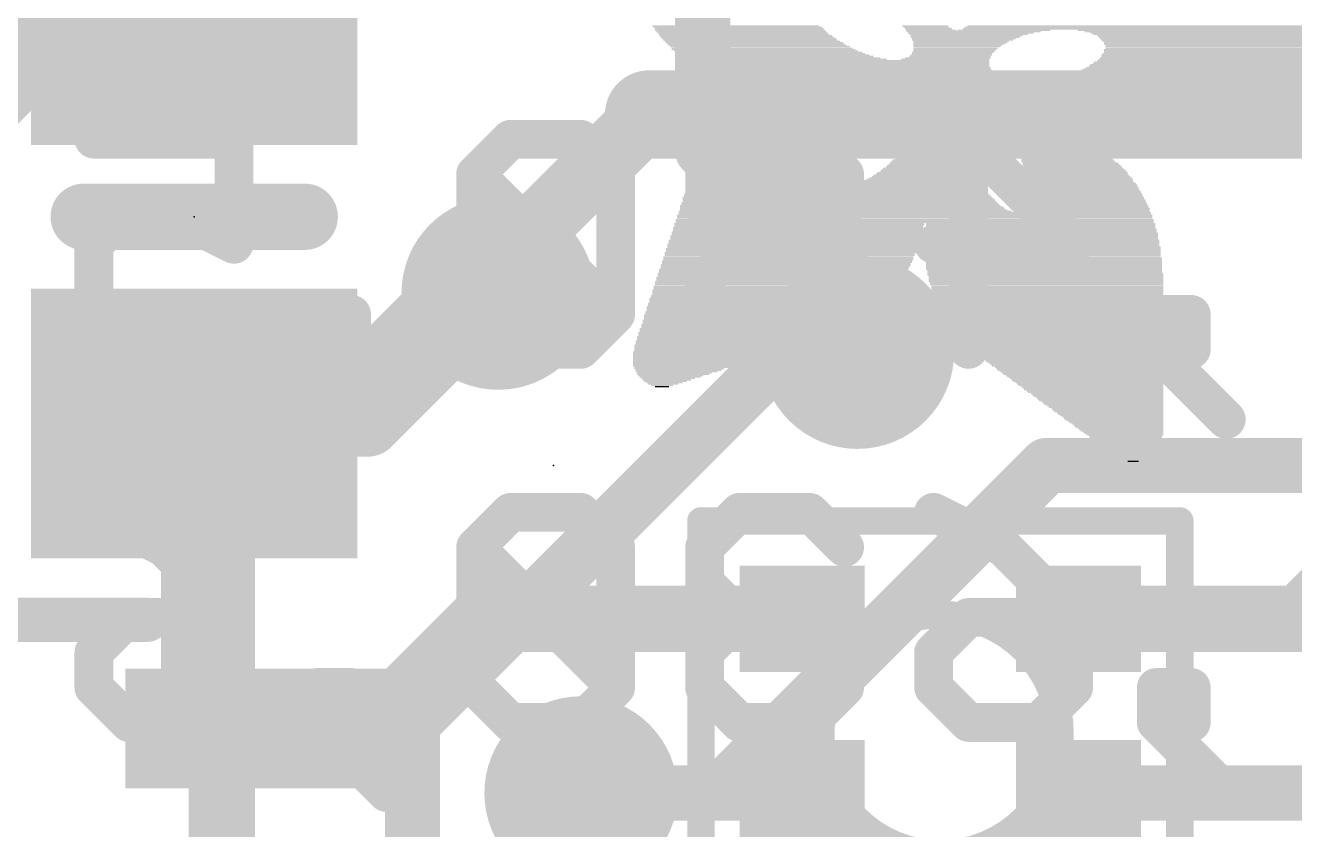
# Model space of a CAD drawing. Extents: x -0.1 to 25.5, y -0.1 to 17.9.
# Drawn here: x 8.5 to 14.33, y 8.74 to 12.44 of the extents above; entities that cross this region are included whole.
import ezdxf

# ---------------------------------------------------------------- set-up
doc = ezdxf.new("R2010")
doc.units = 0
for name, color, linetype in [('1', 12, 'CONTINUOUS'), ('16', 5, 'CONTINUOUS'), ('18', 110, 'CONTINUOUS'), ('21', 40, 'CONTINUOUS'), ('22', 6, 'CONTINUOUS'), ('23', 40, 'CONTINUOUS')]:
    doc.layers.add(name, color=color, linetype=linetype)

# ---------------------------------------------------------------- blocks, each defined once
blk = doc.blocks.new('RECT')
blk.add_solid([(-0.5, -0.5), (0.5, -0.5), (-0.5, 0.5), (0.5, 0.5)])
blk = doc.blocks.new('ROUNDV')
at = {"const_width": 0.5}
blk.add_lwpolyline([(0, -0.25, 1), (0, 0.25, 1), (0, -0.25)], format="xyb", dxfattribs=at)

msp = doc.modelspace()

# ---------------------------------------------------------------- linework, layer by layer
at = {"layer": '1'}
for points, const_width in [([(11.6075, 11.8615), (11.6075, 15.4175)], 0.254), ([(12.319, 11.15), (11.6075, 11.8615)], 0.254), ([(10.0687, 10.607), (10.668, 11.2063)], 0.3048), ([(12.319, 11.15), (12.319, 10.9347)], 0.254), ([(9.271, 10.607), (9.271, 9.489)], 0.3048), ([(9.271, 10.607), (10.0687, 10.607)], 0.3048), ([(15.222, 10.58), (14.351, 9.709)], 0.3048), ([(10.598, 9.709), (10.16, 9.271)], 0.3048), ([(12.065, 9.709), (10.598, 9.709)], 0.3048), ([(13.335, 9.709), (14.351, 9.709)], 0.3048), ([(9.271, 9.489), (9.555, 9.205)], 0.3048), ([(9.555, 9.205), (9.621, 9.271)], 0.254), ([(9.621, 9.271), (9.652, 9.271)], 0.254), ([(10.16, 9.271), (9.652, 9.271)], 0.3048), ([(12.0649, 8.9089), (11.049, 8.9089)], 0.254), ([(12.065, 8.909), (12.0649, 8.9089)], 0.254), ([(13.335, 8.909), (15.1794, 8.909)], 0.254)]:
    msp.add_lwpolyline(points, dxfattribs=dict(at, const_width=const_width))
for points, const_width in [([(11.6524, 11.9064, 1), (11.5626, 11.8166)], 0.127), ([(11.544, 11.8615, 1), (11.671, 11.8615)], 0.127), ([(10.7219, 11.1524, 1), (10.6141, 11.2602)], 0.1524), ([(12.3825, 11.15, 1), (12.2555, 11.15)], 0.127), ([(12.2741, 11.1051, 1), (12.3639, 11.1949)], 0.127), ([(12.2555, 10.9347, 1), (12.3825, 10.9347)], 0.127), ([(9.3472, 10.607, 1), (9.1948, 10.607)], 0.1524), ([(9.271, 10.6832, 1), (9.271, 10.5308)], 0.1524), ([(10.0148, 10.6609, 1), (10.1226, 10.5531)], 0.1524), ([(10.0687, 10.5308, 1), (10.0687, 10.6832)], 0.1524), ([(10.598, 9.7852, 1), (10.598, 9.6328)], 0.1524), ([(10.6519, 9.6551, 1), (10.5441, 9.7629)], 0.1524), ([(12.065, 9.6328, 1), (12.065, 9.7852)], 0.1524), ([(13.335, 9.7852, 1), (13.335, 9.6328)], 0.1524), ([(14.351, 9.6328, 1), (14.351, 9.7852)], 0.1524), ([(14.2971, 9.7629, 1), (14.4049, 9.6551)], 0.1524), ([(9.3249, 9.5429, 1), (9.2171, 9.4351)], 0.1524), ([(9.1948, 9.489, 1), (9.3472, 9.489)], 0.1524), ([(9.621, 9.3345, 1), (9.621, 9.2075)], 0.127), ([(9.652, 9.3472, 1), (9.652, 9.1948)], 0.1524), ([(9.6659, 9.2261, 1), (9.5761, 9.3159)], 0.127), ([(9.652, 9.2075, 1), (9.652, 9.3345)], 0.127), ([(10.1061, 9.3249, 1), (10.2139, 9.2171)], 0.1524), ([(10.16, 9.1948, 1), (10.16, 9.3472)], 0.1524), ([(9.5011, 9.1511, 1), (9.6089, 9.2589)], 0.1524), ([(9.5101, 9.2499, 1), (9.5999, 9.1601)], 0.127), ([(11.049, 8.9724, 1), (11.049, 8.8454)], 0.127), ([(12.02, 8.9538, 1), (12.1098, 8.864)], 0.127), ([(12.1099, 8.8641, 1), (12.0201, 8.9539)], 0.127), ([(12.0649, 8.8454, 1), (12.0649, 8.9724)], 0.127), ([(13.335, 8.9725, 1), (13.335, 8.8455)], 0.127)]:
    msp.add_lwpolyline(points, format="xyb", dxfattribs=dict(at, const_width=const_width))
at = {"layer": '16'}
for points, const_width in [([(5.58, 9.39), (10.16, 13.97)], 0.4064), ([(14.9797, 12.0269), (11.3616, 12.0269)], 0.4064), ([(11.3616, 12.0269), (10.668, 11.3333)], 0.3048), ([(10.668, 11.3333), (10.668, 11.2063)], 0.3048), ([(10.4443, 11.2063), (9.398, 10.16)], 0.3048), ([(10.668, 11.2063), (10.4443, 11.2063)], 0.3048), ([(11.9792, 10.9347), (10.2743, 9.2298)], 0.254), ([(12.319, 10.9347), (11.9792, 10.9347)], 0.254), ([(13.1891, 10.414), (11.684, 8.9089)], 0.254), ([(13.1891, 10.414), (19.177, 10.414)], 0.254), ([(9.398, 10.16), (9.398, 6.985)], 0.3048), ([(10.2743, 9.2298), (10.2743, 8.1407)], 0.254), ([(11.049, 8.9089), (11.684, 8.9089)], 0.254)]:
    msp.add_lwpolyline(points, dxfattribs=dict(at, const_width=const_width))
for points, const_width in [([(11.3616, 12.1285, 1), (11.3616, 11.9253)], 0.2032), ([(11.4155, 11.973, 1), (11.3077, 12.0808)], 0.1524), ([(10.7442, 11.3333, 1), (10.5918, 11.3333)], 0.1524), ([(10.6141, 11.3872, 1), (10.7219, 11.2794)], 0.1524), ([(10.4443, 11.2825, 1), (10.4443, 11.1301)], 0.1524), ([(10.4982, 11.1524, 1), (10.3904, 11.2602)], 0.1524), ([(10.668, 11.1301, 1), (10.668, 11.2825)], 0.1524), ([(10.5918, 11.2063, 1), (10.7442, 11.2063)], 0.1524), ([(11.9792, 10.9982, 1), (11.9792, 10.8712)], 0.127), ([(12.0241, 10.8898, 1), (11.9343, 10.9796)], 0.127), ([(12.319, 10.8712, 1), (12.319, 10.9982)], 0.127), ([(13.1891, 10.4775, 1), (13.1891, 10.3505)], 0.127), ([(13.234, 10.3691, 1), (13.1442, 10.4589)], 0.127), ([(9.4742, 10.16, 1), (9.3218, 10.16)], 0.1524), ([(9.3441, 10.2139, 1), (9.4519, 10.1061)], 0.1524), ([(10.3378, 9.2298, 1), (10.2108, 9.2298)], 0.127), ([(10.2294, 9.2747, 1), (10.3192, 9.1849)], 0.127), ([(11.049, 8.9724, 1), (11.049, 8.8454)], 0.127), ([(11.6391, 8.9538, 1), (11.7289, 8.864)], 0.127), ([(11.684, 8.8454, 1), (11.684, 8.9724)], 0.127)]:
    msp.add_lwpolyline(points, format="xyb", dxfattribs=dict(at, const_width=const_width))
at = {"layer": '21'}
for points, const_width in [([(8.763, 11.557), (9.779, 11.557)], 0.3048), ([(11.6, 10.159), (13.8, 10.159)], 0.127), ([(11.6, 6.859), (11.6, 10.159)], 0.127), ([(13.8, 10.159), (13.8, 6.859)], 0.127), ([(9.055, 9.705), (7.455, 9.705)], 0.2032)]:
    msp.add_lwpolyline(points, dxfattribs=dict(at, const_width=const_width))
for points, const_width in [([(8.763, 11.6332, 1), (8.763, 11.4808)], 0.1524), ([(9.779, 11.4808, 1), (9.779, 11.6332)], 0.1524), ([(11.6, 10.1908, 1), (11.6, 10.1273)], 0.0635), ([(11.6318, 10.159, 1), (11.5683, 10.159)], 0.0635), ([(13.8318, 10.159, 1), (13.7683, 10.159)], 0.0635), ([(13.8, 10.1273, 1), (13.8, 10.1908)], 0.0635), ([(9.055, 9.6542, 1), (9.055, 9.7558)], 0.1016), ([(12.7, 8.629, 1), (12.7, 9.729, 1), (12.7, 8.629)], 0.127)]:
    msp.add_lwpolyline(points, format="xyb", dxfattribs=dict(at, const_width=const_width))
at = {"layer": '22', "const_width": 0.0889}
for points in [[(8.8097, 11.9579, 1), (8.8097, 11.869)], [(9.4982, 11.9134, 1), (9.4093, 11.9134)], [(9.4537, 11.869, 1), (9.4537, 11.9579)], [(10.7248, 11.9579, 1), (10.7248, 11.869)], [(10.7562, 11.882, 1), (10.6934, 11.9449)], [(11.0783, 11.9449, 1), (11.0154, 11.882)], [(11.0468, 11.869, 1), (11.0468, 11.9579)], [(11.7773, 11.9579, 1), (11.7773, 11.869)], [(11.8087, 11.882, 1), (11.7458, 11.9449)], [(12.1307, 11.9449, 1), (12.0679, 11.882)], [(12.0993, 11.869, 1), (12.0993, 11.9579)], [(12.8612, 11.9449, 1), (12.7983, 11.882)], [(12.8742, 11.9134, 1), (12.7853, 11.9134)], [(10.6083, 11.7524, 1), (10.5194, 11.7524)], [(10.5952, 11.7838, 1), (10.5324, 11.721)], [(11.2523, 11.7524, 1), (11.1634, 11.7524)], [(11.6607, 11.7524, 1), (11.5718, 11.7524)], [(12.3047, 11.7524, 1), (12.2158, 11.7524)], [(10.5324, 11.7838, 1), (10.5952, 11.721)], [(11.1764, 11.721, 1), (11.2393, 11.7838)], [(11.5848, 11.7838, 1), (11.6477, 11.721)], [(12.2289, 11.721, 1), (12.2917, 11.7838)], [(8.9707, 11.6359, 1), (8.9707, 11.547)], [(9.0021, 11.56, 1), (8.9393, 11.6228)], [(9.1516, 11.6312, 1), (9.1118, 11.5517)], [(9.1317, 11.547, 1), (9.1317, 11.6359)], [(11.6477, 11.6228, 1), (11.5848, 11.56)], [(12.2917, 11.56, 1), (12.2289, 11.6228)], [(11.5718, 11.5914, 1), (11.6607, 11.5914)], [(12.2158, 11.5914, 1), (12.3047, 11.5914)], [(8.7783, 11.4618, 1), (8.8411, 11.399)], [(8.8542, 11.4304, 1), (8.7653, 11.4304)], [(9.4338, 11.3907, 1), (9.4736, 11.4702)], [(11.7773, 11.4749, 1), (11.7773, 11.386)], [(11.8087, 11.399, 1), (11.7458, 11.4618)], [(11.7458, 11.399, 1), (11.8087, 11.4618)], [(12.1307, 11.4618, 1), (12.0679, 11.399)], [(12.0679, 11.4618, 1), (12.1307, 11.399)], [(12.0993, 11.386, 1), (12.0993, 11.4749)], [(12.6687, 11.4749, 1), (12.6687, 11.386)], [(13.2813, 11.399, 1), (13.3442, 11.4618)], [(13.3127, 11.386, 1), (13.3127, 11.4749)], [(9.4093, 11.4304, 1), (9.4982, 11.4304)], [(11.6607, 11.2694, 1), (11.5718, 11.2694)], [(11.5848, 11.3008, 1), (11.6477, 11.238)], [(12.3047, 11.2694, 1), (12.2158, 11.2694)], [(12.2289, 11.238, 1), (12.2917, 11.3008)], [(8.8411, 11.1398, 1), (8.7783, 11.077)], [(8.7653, 11.1084, 1), (8.8542, 11.1084)], [(9.4852, 11.077, 1), (9.4223, 11.1398)], [(9.8778, 11.1084, 1), (9.7889, 11.1084)], [(9.8334, 11.1529, 1), (9.8334, 11.064)], [(10.0388, 11.1084, 1), (9.9499, 11.1084)], [(9.9944, 11.064, 1), (9.9944, 11.1529)], [(10.5952, 11.1398, 1), (10.5324, 11.077)], [(10.5194, 11.1084, 1), (10.6083, 11.1084)], [(11.1634, 11.1084, 1), (11.2523, 11.1084)], [(11.2393, 11.077, 1), (11.1764, 11.1398)], [(11.1764, 11.077, 1), (11.2393, 11.1398)], [(11.6477, 11.1398, 1), (11.5848, 11.077)], [(11.5718, 11.1084, 1), (11.6607, 11.1084)], [(12.2158, 11.1084, 1), (12.3047, 11.1084)], [(12.2917, 11.077, 1), (12.2289, 11.1398)], [(13.6924, 11.1529, 1), (13.6924, 11.064)], [(13.7368, 11.1084, 1), (13.6479, 11.1084)], [(13.8978, 11.1084, 1), (13.8089, 11.1084)], [(13.8534, 11.064, 1), (13.8534, 11.1529)], [(8.9707, 10.9918, 1), (8.9707, 10.903)], [(9.2927, 10.903, 1), (9.2927, 10.9918)], [(9.8648, 10.9788, 1), (9.8019, 10.916)], [(9.8334, 10.9918, 1), (9.8334, 10.903)], [(9.9944, 10.903, 1), (9.9944, 10.9918)], [(10.7248, 10.9918, 1), (10.7248, 10.903)], [(11.0468, 10.903, 1), (11.0468, 10.9918)], [(11.7773, 10.9918, 1), (11.7773, 10.903)], [(12.0993, 10.903, 1), (12.0993, 10.9918)], [(13.7238, 10.9788, 1), (13.6609, 10.916)], [(13.6924, 10.9918, 1), (13.6924, 10.903)], [(13.8534, 10.903, 1), (13.8534, 10.9918)], [(8.9393, 10.916, 1), (9.0021, 10.9788)], [(9.2613, 10.9788, 1), (9.3242, 10.916)], [(9.7889, 10.9474, 1), (9.8778, 10.9474)], [(9.9499, 10.9474, 1), (10.0388, 10.9474)], [(10.6934, 10.916, 1), (10.7562, 10.9788)], [(11.0154, 10.9788, 1), (11.0783, 10.916)], [(11.7458, 10.916, 1), (11.8087, 10.9788)], [(12.0679, 10.9788, 1), (12.1307, 10.916)], [(12.7853, 10.9474, 1), (12.8742, 10.9474)], [(13.6479, 10.9474, 1), (13.7368, 10.9474)], [(13.8089, 10.9474, 1), (13.8978, 10.9474)], [(10.1239, 10.594, 1), (10.1868, 10.6568)], [(13.983, 10.594, 1), (14.0458, 10.6568)], [(8.8296, 10.2387, 1), (8.7898, 10.1592)], [(10.7248, 10.2434, 1), (10.7248, 10.1545)], [(10.7562, 10.1675, 1), (10.6934, 10.2304)], [(11.0783, 10.2304, 1), (11.0154, 10.1675)], [(11.0468, 10.1545, 1), (11.0468, 10.2434)], [(11.7773, 10.2434, 1), (11.7773, 10.1545)], [(11.8087, 10.1675, 1), (11.7458, 10.2304)], [(12.1307, 10.2304, 1), (12.0679, 10.1675)], [(12.0993, 10.1545, 1), (12.0993, 10.2434)], [(12.6886, 10.2387, 1), (12.6488, 10.1592)], [(9.1632, 10.0693, 1), (9.1003, 10.0065)], [(9.1118, 9.9982, 1), (9.1516, 10.0777)], [(10.6083, 10.0379, 1), (10.5194, 10.0379)], [(10.5952, 10.0693, 1), (10.5324, 10.0065)], [(10.5324, 10.0693, 1), (10.5952, 10.0065)], [(11.2523, 10.0379, 1), (11.1634, 10.0379)], [(11.1764, 10.0065, 1), (11.2393, 10.0693)], [(11.6607, 10.0379, 1), (11.5718, 10.0379)], [(11.5848, 10.0693, 1), (11.6477, 10.0065)], [(12.2289, 10.0065, 1), (12.2917, 10.0693)], [(13.0222, 10.0693, 1), (12.9593, 10.0065)], [(12.9709, 9.9982, 1), (13.0106, 10.0777)], [(11.6477, 9.9083, 1), (11.5848, 9.8455)], [(11.5718, 9.8769, 1), (11.6607, 9.8769)], [(8.9707, 9.7604, 1), (8.9707, 9.6715)], [(9.0021, 9.6845, 1), (8.9393, 9.7473)], [(9.4982, 9.7159, 1), (9.4093, 9.7159)], [(9.4537, 9.6715, 1), (9.4537, 9.7604)], [(11.7773, 9.7604, 1), (11.7773, 9.6715)], [(11.8087, 9.6845, 1), (11.7458, 9.7473)], [(11.9383, 9.6715, 1), (11.9383, 9.7604)], [(12.8297, 9.7604, 1), (12.8297, 9.6715)], [(12.8612, 9.6845, 1), (12.7983, 9.7473)], [(13.3572, 9.7159, 1), (13.2683, 9.7159)], [(13.3127, 9.6715, 1), (13.3127, 9.7604)], [(9.4223, 9.6845, 1), (9.4852, 9.7473)], [(11.7458, 9.6845, 1), (11.8087, 9.7473)], [(13.2813, 9.6845, 1), (13.3442, 9.7473)], [(8.7783, 9.5863, 1), (8.8411, 9.5235)], [(8.8542, 9.5549, 1), (8.7653, 9.5549)], [(11.6607, 9.5549, 1), (11.5718, 9.5549)], [(11.5848, 9.5863, 1), (11.6477, 9.5235)], [(12.7132, 9.5549, 1), (12.6243, 9.5549)], [(12.6373, 9.5863, 1), (12.7002, 9.5235)], [(8.8411, 9.4253, 1), (8.7783, 9.3625)], [(9.4852, 9.3625, 1), (9.4223, 9.4253)], [(9.8778, 9.3939, 1), (9.7889, 9.3939)], [(9.8334, 9.4384, 1), (9.8334, 9.3495)], [(10.0388, 9.3939, 1), (9.9499, 9.3939)], [(9.9944, 9.3495, 1), (9.9944, 9.4384)], [(10.5952, 9.4253, 1), (10.5324, 9.3625)], [(11.2393, 9.3625, 1), (11.1764, 9.4253)], [(11.1764, 9.3625, 1), (11.2393, 9.4253)], [(11.6477, 9.4253, 1), (11.5848, 9.3625)], [(12.2917, 9.3625, 1), (12.2289, 9.4253)], [(12.7002, 9.4253, 1), (12.6373, 9.3625)], [(13.3442, 9.3625, 1), (13.2813, 9.4253)], [(13.7368, 9.3939, 1), (13.6479, 9.3939)], [(13.6924, 9.4384, 1), (13.6924, 9.3495)], [(13.8978, 9.3939, 1), (13.8089, 9.3939)], [(13.8534, 9.3495, 1), (13.8534, 9.4384)], [(8.7653, 9.3939, 1), (8.8542, 9.3939)], [(9.4093, 9.3939, 1), (9.4982, 9.3939)], [(10.5194, 9.3939, 1), (10.6083, 9.3939)], [(11.1634, 9.3939, 1), (11.2523, 9.3939)], [(11.5718, 9.3939, 1), (11.6607, 9.3939)], [(12.6243, 9.3939, 1), (12.7132, 9.3939)], [(13.2683, 9.3939, 1), (13.3572, 9.3939)], [(8.9707, 9.2774, 1), (8.9707, 9.1885)], [(8.9393, 9.2015, 1), (9.0021, 9.2643)], [(9.2613, 9.2643, 1), (9.3242, 9.2015)], [(9.2927, 9.1885, 1), (9.2927, 9.2774)], [(9.7889, 9.2329, 1), (9.8778, 9.2329)], [(9.8648, 9.2643, 1), (9.8019, 9.2015)], [(9.8334, 9.2774, 1), (9.8334, 9.1885)], [(9.9499, 9.2329, 1), (10.0388, 9.2329)], [(9.9944, 9.1885, 1), (9.9944, 9.2774)], [(10.7248, 9.2774, 1), (10.7248, 9.1885)], [(10.6934, 9.2015, 1), (10.7562, 9.2643)], [(11.0154, 9.2643, 1), (11.0783, 9.2015)], [(11.0468, 9.1885, 1), (11.0468, 9.2774)], [(11.7773, 9.2774, 1), (11.7773, 9.1885)], [(11.7458, 9.2015, 1), (11.8087, 9.2643)], [(12.0679, 9.2643, 1), (12.1307, 9.2015)], [(12.0993, 9.1885, 1), (12.0993, 9.2774)], [(12.8297, 9.2774, 1), (12.8297, 9.1885)], [(12.7983, 9.2015, 1), (12.8612, 9.2643)], [(13.1203, 9.2643, 1), (13.1832, 9.2015)], [(13.1517, 9.1885, 1), (13.1517, 9.2774)], [(13.7238, 9.2643, 1), (13.6609, 9.2015)], [(13.6924, 9.2774, 1), (13.6924, 9.1885)], [(13.6479, 9.2329, 1), (13.7368, 9.2329)], [(13.8089, 9.2329, 1), (13.8978, 9.2329)], [(13.8534, 9.1885, 1), (13.8534, 9.2774)], [(10.1239, 8.8795, 1), (10.1868, 8.9423)], [(13.983, 8.8795, 1), (14.0458, 8.9423)]]:
    msp.add_lwpolyline(points, format="xyb", dxfattribs=at)
at = {"layer": '22', "const_width": 0.1778}
for points in [[(8.8097, 11.9134), (9.4537, 11.9134)], [(9.4537, 11.9134), (9.4537, 11.4304)], [(10.7248, 11.9134), (10.5638, 11.7524)], [(11.0468, 11.9134), (10.7248, 11.9134)], [(11.2078, 11.7524), (11.0468, 11.9134)], [(11.7773, 11.9134), (11.6163, 11.7524)], [(12.0993, 11.9134), (11.7773, 11.9134)], [(12.2603, 11.7524), (12.0993, 11.9134)], [(12.8297, 10.9474), (12.8297, 11.9134)], [(12.8297, 11.9134), (13.3127, 11.4304)], [(10.5638, 11.7524), (10.5638, 11.1084)], [(11.2078, 11.1084), (10.5638, 11.7524)], [(11.2078, 11.1084), (11.2078, 11.7524)], [(11.6163, 11.7524), (11.6163, 11.5914)], [(12.2603, 11.5914), (12.2603, 11.7524)], [(8.9707, 11.5914), (8.8097, 11.4304)], [(9.1317, 11.5914), (8.9707, 11.5914)], [(9.4537, 11.4304), (9.1317, 11.5914)], [(11.6163, 11.5914), (11.7773, 11.4304)], [(12.0993, 11.4304), (12.2603, 11.5914)], [(8.8097, 11.4304), (8.8097, 11.1084)], [(11.7773, 11.4304), (11.6163, 11.2694)], [(12.0993, 11.4304), (11.7773, 11.4304)], [(12.2603, 11.2694), (12.0993, 11.4304)], [(13.3127, 11.4304), (12.6687, 11.4304)], [(11.6163, 11.2694), (11.6163, 11.1084)], [(12.2603, 11.1084), (12.2603, 11.2694)], [(8.8097, 11.1084), (8.9707, 10.9474)], [(9.2927, 10.9474), (9.4537, 11.1084)], [(9.8334, 10.9474), (9.8334, 11.1084)], [(9.8334, 11.1084), (9.9944, 11.1084)], [(9.9944, 11.1084), (9.9944, 10.9474)], [(10.5638, 11.1084), (10.7248, 10.9474)], [(11.0468, 10.9474), (11.2078, 11.1084)], [(11.6163, 11.1084), (11.7773, 10.9474)], [(12.0993, 10.9474), (12.2603, 11.1084)], [(13.6924, 10.9474), (13.6924, 11.1084)], [(13.6924, 11.1084), (13.8534, 11.1084)], [(13.8534, 11.1084), (13.8534, 10.9474)], [(8.9707, 10.9474), (9.2927, 10.9474)], [(10.1554, 10.6254), (9.8334, 10.9474)], [(9.9944, 10.9474), (9.8334, 10.9474)], [(10.7248, 10.9474), (11.0468, 10.9474)], [(11.7773, 10.9474), (12.0993, 10.9474)], [(14.0144, 10.6254), (13.6924, 10.9474)], [(13.8534, 10.9474), (13.6924, 10.9474)], [(8.8097, 10.1989), (9.1317, 10.0379)], [(10.7248, 10.1989), (10.5638, 10.0379)], [(11.0468, 10.1989), (10.7248, 10.1989)], [(11.2078, 10.0379), (11.0468, 10.1989)], [(11.7773, 10.1989), (11.6163, 10.0379)], [(12.0993, 10.1989), (11.7773, 10.1989)], [(12.2603, 10.0379), (12.0993, 10.1989)], [(12.6687, 10.1989), (12.9907, 10.0379)], [(9.1317, 10.0379), (9.4537, 9.7159)], [(10.5638, 10.0379), (10.5638, 9.3939)], [(11.2078, 9.3939), (10.5638, 10.0379)], [(11.2078, 9.3939), (11.2078, 10.0379)], [(11.6163, 10.0379), (11.6163, 9.8769)], [(12.9907, 10.0379), (13.3127, 9.7159)], [(11.6163, 9.8769), (11.7773, 9.7159)], [(8.8097, 9.5549), (8.9707, 9.7159)], [(8.9707, 9.7159), (9.4537, 9.7159)], [(9.4537, 9.7159), (9.4537, 9.3939)], [(11.7773, 9.7159), (11.6163, 9.5549)], [(11.7773, 9.7159), (11.9383, 9.7159)], [(12.6687, 9.5549), (12.8297, 9.7159)], [(12.8297, 9.7159), (13.3127, 9.7159)], [(13.3127, 9.7159), (13.3127, 9.3939)], [(8.8097, 9.3939), (8.8097, 9.5549)], [(11.6163, 9.5549), (11.6163, 9.3939)], [(12.6687, 9.3939), (12.6687, 9.5549)], [(8.9707, 9.2329), (8.8097, 9.3939)], [(9.4537, 9.3939), (9.2927, 9.2329)], [(9.8334, 9.2329), (9.8334, 9.3939)], [(9.8334, 9.3939), (9.9944, 9.3939)], [(9.9944, 9.3939), (9.9944, 9.2329)], [(10.5638, 9.3939), (10.7248, 9.2329)], [(11.0468, 9.2329), (11.2078, 9.3939)], [(11.6163, 9.3939), (11.7773, 9.2329)], [(12.0993, 9.2329), (12.2603, 9.3939)], [(12.8297, 9.2329), (12.6687, 9.3939)], [(13.3127, 9.3939), (13.1517, 9.2329)], [(13.6924, 9.2329), (13.6924, 9.3939)], [(13.6924, 9.3939), (13.8534, 9.3939)], [(13.8534, 9.3939), (13.8534, 9.2329)], [(9.2927, 9.2329), (8.9707, 9.2329)], [(10.1554, 8.9109), (9.8334, 9.2329)], [(9.9944, 9.2329), (9.8334, 9.2329)], [(10.7248, 9.2329), (11.0468, 9.2329)], [(11.7773, 9.2329), (12.0993, 9.2329)], [(13.1517, 9.2329), (12.8297, 9.2329)], [(14.0144, 8.9109), (13.6924, 9.2329)], [(13.8534, 9.2329), (13.6924, 9.2329)]]:
    msp.add_lwpolyline(points, dxfattribs=at)
at = {"layer": '23'}
for p in [(9.271, 11.557), (10.922, 10.414)]:
    msp.add_point(p, dxfattribs=at)

# ---------------------------------------------------------------- block references
at = {"layer": '1'}
for p, xscale, yscale, rotation in [((9.271, 12.507), 1.24, 1.5, 90), ((9.271, 10.607), 1.24, 1.5, 90), ((9.555, 9.205), 0.55, 1.2, 270)]:
    msp.add_blockref('RECT', p, dxfattribs=dict(at, xscale=xscale, yscale=yscale, rotation=rotation))
at = {"layer": '1', "xscale": 0.575, "yscale": 0.488}
for p in [(12.065, 9.709), (13.335, 9.709), (12.065, 8.909), (13.335, 8.909)]:
    msp.add_blockref('RECT', p, dxfattribs=at)
at = {"layer": '18', "xscale": 0.889, "yscale": 0.889}
for p in [(10.668, 11.2063), (10.668, 11.2063), (12.319, 10.9347), (12.319, 10.9347), (11.049, 8.9089), (11.049, 8.9089)]:
    msp.add_blockref('ROUNDV', p, dxfattribs=at)
at = {"layer": '21'}
for p, xscale, yscale in [((11.7602, 12.4333), 0.7684, 0.0064), ((11.7698, 12.4269), 0.7747, 0.0063), ((12.6302, 12.4333), 0.2095, 0.0064), ((12.6365, 12.4269), 0.2096, 0.0063), ((13.7446, 12.4269), 1.8669, 0.0063), ((13.7541, 12.4333), 1.8606, 0.0064), ((11.776, 12.4206), 0.7747, 0.0064), ((11.7793, 12.4143), 0.7811, 0.0063), ((11.7856, 12.4079), 0.781, 0.0064), ((11.7919, 12.4016), 0.7811, 0.0063), ((11.7983, 12.3952), 0.781, 0.0064), ((11.8047, 12.3889), 0.7937, 0.0063), ((11.811, 12.3825), 0.7938, 0.0064), ((11.8206, 12.3762), 0.8001, 0.0063), ((11.8269, 12.3698), 0.8001, 0.0064), ((11.8364, 12.3635), 0.8064, 0.0063), ((12.6461, 12.4206), 0.2159, 0.0064), ((12.6587, 12.4143), 0.2286, 0.0063), ((12.8524, 12.4079), 0.616, 0.0064), ((12.8397, 12.4016), 0.5778, 0.0063), ((12.8302, 12.3952), 0.5461, 0.0064), ((12.8143, 12.3825), 0.5016, 0.0064), ((12.8207, 12.3889), 0.5143, 0.0063), ((12.8079, 12.3762), 0.4763, 0.0063), ((12.8016, 12.3698), 0.4636, 0.0064), ((12.7953, 12.3635), 0.4381, 0.0063), ((12.9921, 12.4143), 0.4254, 0.0063), ((13.7383, 12.4206), 1.8669, 0.0064), ((13.9985, 12.4143), 1.3335, 0.0063), ((14.0113, 12.4079), 1.2954, 0.0064), ((14.0177, 12.4016), 1.2573, 0.0063), ((14.0208, 12.3952), 1.2382, 0.0064), ((14.0272, 12.3889), 1.2129, 0.0063), ((14.024, 12.3825), 1.1938, 0.0064), ((14.024, 12.3762), 1.1811, 0.0063), ((14.024, 12.3698), 1.1684, 0.0064), ((14.0208, 12.3635), 1.1494, 0.0063), ((11.8459, 12.3571), 0.8128, 0.0064), ((11.8523, 12.3508), 0.8128, 0.0063), ((11.8618, 12.3444), 0.8192, 0.0064), ((11.8714, 12.3381), 0.8255, 0.0063), ((11.8809, 12.3317), 0.8319, 0.0064), ((11.8872, 12.3254), 0.8446, 0.0063), ((11.8999, 12.319), 0.8446, 0.0064), ((11.9126, 12.3127), 0.8572, 0.0063), ((11.9221, 12.3063), 0.8636, 0.0064), ((12.7572, 12.3127), 0.3747, 0.0063), ((12.754, 12.3063), 0.3683, 0.0064), ((12.7921, 12.3571), 0.4318, 0.0064), ((12.7858, 12.3508), 0.4191, 0.0063), ((12.7794, 12.3444), 0.4064, 0.0064), ((12.7762, 12.3381), 0.4, 0.0063), ((12.7698, 12.3317), 0.3873, 0.0064), ((12.7667, 12.3254), 0.381, 0.0063), ((12.7635, 12.319), 0.3746, 0.0064), ((13.9827, 12.3063), 1.0732, 0.0064), ((14.0208, 12.3571), 1.1366, 0.0064), ((14.0177, 12.3508), 1.1303, 0.0063), ((13.9986, 12.3254), 1.0922, 0.0063), ((13.9954, 12.319), 1.0858, 0.0064), ((13.9891, 12.3127), 1.0731, 0.0063), ((14.0145, 12.3444), 1.1113, 0.0064), ((14.0113, 12.3381), 1.1049, 0.0063), ((14.0049, 12.3317), 1.0922, 0.0064), ((11.9349, 12.3), 0.8763, 0.0063), ((11.9475, 12.2936), 0.889, 0.0064), ((11.9666, 12.2873), 0.9144, 0.0063), ((11.9856, 12.2809), 0.9398, 0.0064), ((12.2238, 12.2746), 1.4033, 0.0063), ((12.2269, 12.2682), 1.397, 0.0064), ((12.2332, 12.2619), 1.3843, 0.0063), ((12.2365, 12.2555), 1.3779, 0.0064), ((12.2396, 12.2492), 1.3716, 0.0063), ((12.7222, 12.2809), 0.4064, 0.0064), ((12.735, 12.2873), 0.3937, 0.0063), ((12.7445, 12.2936), 0.3747, 0.0064), ((12.7508, 12.3), 0.3746, 0.0063), ((13.9097, 12.2492), 1.0541, 0.0063), ((13.9192, 12.2555), 1.0604, 0.0064), ((13.9288, 12.2619), 1.0541, 0.0063), ((13.9383, 12.2682), 1.0605, 0.0064), ((13.9478, 12.2746), 1.0541, 0.0063), ((13.9542, 12.2809), 1.0541, 0.0064), ((13.9637, 12.2873), 1.0605, 0.0063), ((13.9764, 12.3), 1.0731, 0.0063), ((13.97, 12.2936), 1.0604, 0.0064), ((12.246, 12.2428), 1.3716, 0.0064), ((12.2523, 12.2365), 1.3589, 0.0063), ((12.2587, 12.2301), 1.3589, 0.0064), ((12.2682, 12.2238), 1.3526, 0.0063), ((12.2778, 12.2174), 1.3589, 0.0064), ((12.2873, 12.2111), 1.3525, 0.0063), ((12.3, 12.2047), 1.3653, 0.0064), ((12.3127, 12.1984), 1.3653, 0.0063), ((12.3349, 12.192), 1.3843, 0.0064), ((13.7827, 12.192), 1.1557, 0.0064), ((13.8049, 12.1984), 1.124, 0.0063), ((13.8208, 12.2047), 1.1176, 0.0064), ((13.8367, 12.2111), 1.0985, 0.0063), ((13.8494, 12.2174), 1.0859, 0.0064), ((13.8653, 12.2238), 1.0795, 0.0063), ((13.8779, 12.2301), 1.0668, 0.0064), ((13.8875, 12.2365), 1.0605, 0.0063), ((13.9002, 12.2428), 1.0605, 0.0064), ((12.3603, 12.1857), 1.4224, 0.0063), ((13.0048, 12.1793), 2.6734, 0.0064), ((13.0048, 12.173), 2.6606, 0.0063), ((13.008, 12.1666), 2.6289, 0.0064), ((13.0112, 12.1603), 2.6099, 0.0063), ((13.0112, 12.1539), 2.5845, 0.0064), ((13.0175, 12.1476), 2.559, 0.0063), ((13.0239, 12.1412), 2.5337, 0.0064), ((13.0271, 12.1349), 2.5019, 0.0063), ((13.7541, 12.1857), 1.2002, 0.0063), ((13.0366, 12.1285), 2.4701, 0.0064), ((13.0525, 12.1222), 2.4257, 0.0063), ((12.173, 12.0714), 0.5525, 0.0063), ((12.1857, 12.0777), 0.5525, 0.0064), ((12.2015, 12.0841), 0.5334, 0.0063), ((12.2206, 12.0904), 0.5334, 0.0064), ((12.2332, 12.0968), 0.5207, 0.0063), ((12.2555, 12.1031), 0.5144, 0.0064), ((12.2778, 12.1095), 0.5207, 0.0063), ((13.1477, 12.1158), 2.2098, 0.0064), ((13.4176, 12.1095), 1.6573, 0.0063), ((13.4207, 12.1031), 1.6383, 0.0064), ((13.4176, 12.0968), 1.6193, 0.0063), ((13.4176, 12.0904), 1.6065, 0.0064), ((13.4112, 12.0841), 1.5938, 0.0063), ((13.4112, 12.0777), 1.5812, 0.0064), ((13.4049, 12.0714), 1.5685, 0.0063), ((12.0809, 12.0142), 0.5842, 0.0064), ((12.0872, 12.0206), 0.5842, 0.0063), ((12.0968, 12.0269), 0.5779, 0.0064), ((12.1031, 12.0333), 0.5778, 0.0063), ((12.1158, 12.0396), 0.5778, 0.0064), ((12.1254, 12.046), 0.5715, 0.0063), ((12.1349, 12.0523), 0.5651, 0.0064), ((12.1476, 12.0587), 0.5651, 0.0063), ((12.1571, 12.065), 0.5588, 0.0064), ((12.7032, 12.0142), 0.1778, 0.0064), ((12.7254, 12.065), 0.2096, 0.0064), ((12.7191, 12.0587), 0.1969, 0.0063), ((12.7127, 12.046), 0.1842, 0.0063), ((12.7127, 12.0396), 0.1842, 0.0064), ((12.7095, 12.0333), 0.1778, 0.0063), ((12.7095, 12.0269), 0.1778, 0.0064), ((12.7064, 12.0206), 0.1715, 0.0063), ((12.7191, 12.0523), 0.1841, 0.0064), ((13.5255, 12.065), 1.3144, 0.0064), ((13.5319, 12.0587), 1.2891, 0.0063), ((13.5319, 12.0523), 1.2637, 0.0064), ((13.5319, 12.046), 1.2509, 0.0063), ((13.5351, 12.0396), 1.2319, 0.0064), ((13.5319, 12.0333), 1.2129, 0.0063), ((13.5319, 12.0269), 1.2001, 0.0064), ((13.5319, 12.0206), 1.1875, 0.0063), ((13.5287, 12.0142), 1.1684, 0.0064), ((12.0174, 11.9571), 0.5969, 0.0063), ((12.0237, 11.9634), 0.5969, 0.0064), ((12.0301, 11.9698), 0.5969, 0.0063), ((12.0365, 11.9761), 0.5969, 0.0064), ((12.0427, 11.9825), 0.5969, 0.0063), ((12.046, 11.9888), 0.5905, 0.0064), ((12.0587, 11.9952), 0.5905, 0.0063), ((12.0618, 12.0015), 0.5842, 0.0064), ((12.0714, 12.0079), 0.5905, 0.0063), ((12.6936, 11.9634), 0.1969, 0.0064), ((12.6936, 11.9571), 0.1969, 0.0063), ((12.6969, 11.9761), 0.1905, 0.0064), ((12.6969, 11.9698), 0.1905, 0.0063), ((12.7, 11.9888), 0.1842, 0.0064), ((12.7, 11.9825), 0.1842, 0.0063), ((12.7032, 12.0079), 0.1778, 0.0063), ((12.7032, 12.0015), 0.1778, 0.0064), ((12.7032, 11.9952), 0.1778, 0.0063), ((13.5287, 12.0079), 1.1557, 0.0063), ((13.5255, 12.0015), 1.1366, 0.0064), ((13.5255, 11.9952), 1.124, 0.0063), ((13.5224, 11.9888), 1.1049, 0.0064), ((13.5223, 11.9825), 1.0922, 0.0063), ((13.5191, 11.9761), 1.0731, 0.0064), ((13.516, 11.9698), 1.0668, 0.0063), ((13.5128, 11.9634), 1.0478, 0.0064), ((13.5128, 11.9571), 1.035, 0.0063), ((11.9666, 11.8999), 0.6096, 0.0064), ((11.9698, 11.9063), 0.6033, 0.0063), ((11.9761, 11.9126), 0.6032, 0.0064), ((11.9825, 11.919), 0.6033, 0.0063), ((11.9888, 11.9253), 0.6032, 0.0064), ((11.992, 11.9317), 0.5969, 0.0063), ((11.9984, 11.938), 0.5969, 0.0064), ((12.0046, 11.9444), 0.5969, 0.0063), ((12.0111, 11.9507), 0.5969, 0.0064), ((12.6778, 11.8999), 0.2413, 0.0064), ((12.681, 11.9126), 0.2349, 0.0064), ((12.681, 11.9063), 0.2349, 0.0063), ((12.6841, 11.919), 0.2286, 0.0063), ((12.6842, 11.9317), 0.2159, 0.0063), ((12.6842, 11.9253), 0.2159, 0.0064), ((12.6873, 11.938), 0.2096, 0.0064), ((12.6905, 11.9507), 0.2032, 0.0064), ((12.6905, 11.9444), 0.2032, 0.0063), ((13.5096, 11.9507), 1.016, 0.0064), ((13.5033, 11.9444), 1.0033, 0.0063), ((13.5001, 11.938), 0.9842, 0.0064), ((13.4969, 11.9317), 0.9652, 0.0063), ((13.4938, 11.9253), 0.9589, 0.0064), ((13.4874, 11.919), 0.9334, 0.0063), ((13.4811, 11.9126), 0.9207, 0.0064), ((13.1985, 11.9063), 0.3429, 0.0063), ((13.2049, 11.8999), 0.3429, 0.0064), ((13.6589, 11.9063), 0.5397, 0.0063), ((13.6589, 11.8999), 0.5143, 0.0064), ((11.9253, 11.8428), 0.616, 0.0063), ((11.9317, 11.8491), 0.6159, 0.0064), ((11.938, 11.8618), 0.616, 0.0064), ((11.9348, 11.8555), 0.6096, 0.0063), ((11.9444, 11.8681), 0.6159, 0.0063), ((11.9475, 11.8745), 0.6096, 0.0064), ((11.9539, 11.8809), 0.6096, 0.0063), ((11.9602, 11.8936), 0.6096, 0.0063), ((11.9571, 11.8872), 0.6033, 0.0064), ((12.6619, 11.8428), 0.3112, 0.0063), ((12.6651, 11.8491), 0.3048, 0.0064), ((12.6651, 11.8555), 0.2921, 0.0063), ((12.6683, 11.8618), 0.2857, 0.0064), ((12.6714, 11.8681), 0.2794, 0.0063), ((12.6715, 11.8745), 0.2667, 0.0064), ((12.6746, 11.8872), 0.2604, 0.0064), ((12.6746, 11.8809), 0.2604, 0.0063), ((12.6778, 11.8936), 0.254, 0.0063), ((13.2112, 11.8936), 0.3556, 0.0063), ((13.2207, 11.8872), 0.362, 0.0064), ((13.2239, 11.8809), 0.3683, 0.0063), ((13.2334, 11.8745), 0.3746, 0.0064), ((13.2366, 11.8681), 0.381, 0.0063), ((13.2461, 11.8618), 0.3874, 0.0064), ((13.2492, 11.8555), 0.3937, 0.0063), ((13.2557, 11.8491), 0.3937, 0.0064), ((13.262, 11.8428), 0.4064, 0.0063), ((13.6557, 11.8936), 0.4826, 0.0063), ((13.6589, 11.8872), 0.4509, 0.0064), ((13.6589, 11.8809), 0.4127, 0.0063), ((13.6589, 11.8745), 0.3747, 0.0064), ((13.6589, 11.8681), 0.3365, 0.0063), ((13.6557, 11.8618), 0.2921, 0.0064), ((13.6525, 11.8555), 0.235, 0.0063), ((13.6525, 11.8491), 0.1588, 0.0064), ((11.8999, 11.7919), 0.6286, 0.0063), ((11.8999, 11.7856), 0.6286, 0.0064), ((11.9063, 11.7983), 0.6287, 0.0064), ((11.9095, 11.811), 0.6223, 0.0064), ((11.9095, 11.8047), 0.6223, 0.0063), ((11.9158, 11.8237), 0.6223, 0.0064), ((11.9158, 11.8174), 0.6223, 0.0063), ((11.919, 11.83), 0.6159, 0.0063), ((11.9253, 11.8364), 0.616, 0.0064), ((12.6461, 11.7856), 0.3937, 0.0064), ((12.6492, 11.7919), 0.3874, 0.0063), ((12.6492, 11.7983), 0.3746, 0.0064), ((12.6524, 11.8047), 0.3683, 0.0063), ((12.6524, 11.811), 0.3556, 0.0064), ((12.6555, 11.8174), 0.3493, 0.0063), ((12.6587, 11.83), 0.3302, 0.0063), ((12.6587, 11.8237), 0.3302, 0.0064), ((12.6619, 11.8364), 0.3112, 0.0064), ((13.2683, 11.8364), 0.4064, 0.0064), ((13.2747, 11.83), 0.4191, 0.0063), ((13.2842, 11.8174), 0.4254, 0.0063), ((13.2874, 11.811), 0.4318, 0.0064), ((13.2811, 11.8237), 0.4191, 0.0064), ((13.2969, 11.8047), 0.4382, 0.0063), ((13.3001, 11.7983), 0.4445, 0.0064), ((13.3033, 11.7919), 0.4509, 0.0063), ((13.3096, 11.7856), 0.4508, 0.0064), ((11.8903, 11.7221), 0.6731, 0.0064), ((11.884, 11.7348), 0.6604, 0.0064), ((11.8872, 11.7285), 0.6668, 0.0063), ((11.8872, 11.7475), 0.654, 0.0064), ((11.8872, 11.7412), 0.654, 0.0063), ((11.8903, 11.7538), 0.6477, 0.0063), ((11.8936, 11.7666), 0.6413, 0.0063), ((11.8936, 11.7602), 0.6413, 0.0064), ((11.8967, 11.7793), 0.635, 0.0063), ((11.8967, 11.7729), 0.635, 0.0064), ((12.6143, 11.7221), 0.5334, 0.0064), ((12.6174, 11.7285), 0.5143, 0.0063), ((12.6207, 11.7348), 0.4953, 0.0064), ((12.627, 11.7412), 0.4826, 0.0063), ((12.627, 11.7475), 0.4699, 0.0064), ((12.6333, 11.7538), 0.4572, 0.0063), ((12.6334, 11.7602), 0.4445, 0.0064), ((12.6397, 11.7666), 0.4318, 0.0063), ((12.6397, 11.7729), 0.4191, 0.0064), ((12.6429, 11.7793), 0.4127, 0.0063), ((13.3128, 11.7793), 0.4572, 0.0063), ((13.316, 11.7729), 0.4635, 0.0064), ((13.3223, 11.7666), 0.4636, 0.0063), ((13.3255, 11.7602), 0.4699, 0.0064), ((13.3255, 11.7538), 0.4699, 0.0063), ((13.3287, 11.7475), 0.4763, 0.0064), ((13.335, 11.7412), 0.4762, 0.0063), ((13.3382, 11.7348), 0.4826, 0.0064), ((13.3414, 11.7285), 0.4889, 0.0063), ((13.3414, 11.7221), 0.4889, 0.0064), ((12.2206, 11.6776), 1.3843, 0.0063), ((12.2206, 11.6713), 1.3843, 0.0064), ((12.2238, 11.665), 1.3907, 0.0063), ((12.2174, 11.6904), 1.3652, 0.0063), ((12.2206, 11.684), 1.3716, 0.0064), ((11.8967, 11.7031), 0.7112, 0.0063), ((12.2174, 11.6967), 1.3526, 0.0064), ((11.8872, 11.7157), 0.6794, 0.0063), ((11.8936, 11.7094), 0.6921, 0.0064), ((12.5921, 11.7031), 0.6033, 0.0063), ((12.6016, 11.7094), 0.5715, 0.0064), ((12.608, 11.7157), 0.5461, 0.0063), ((13.3445, 11.7157), 0.4953, 0.0063), ((13.3509, 11.7094), 0.4953, 0.0064), ((13.3572, 11.6904), 0.508, 0.0063), ((13.3572, 11.684), 0.508, 0.0064), ((13.3604, 11.6776), 0.5144, 0.0063), ((13.3636, 11.6713), 0.5207, 0.0064), ((13.3636, 11.665), 0.5207, 0.0063), ((13.3541, 11.7031), 0.5017, 0.0063), ((13.3541, 11.6967), 0.5017, 0.0064), ((12.2396, 11.6078), 1.4732, 0.0064), ((12.2365, 11.6205), 1.4541, 0.0064), ((12.2397, 11.6142), 1.4605, 0.0063), ((12.2269, 11.6459), 1.4224, 0.0064), ((12.2301, 11.6395), 1.4288, 0.0063), ((12.2332, 11.6332), 1.4351, 0.0064), ((12.2365, 11.6269), 1.4415, 0.0063), ((12.2238, 11.6586), 1.4033, 0.0064), ((12.227, 11.6523), 1.4097, 0.0063), ((13.3731, 11.6078), 0.5652, 0.0064), ((13.37, 11.6269), 0.5461, 0.0063), ((13.3731, 11.6205), 0.5524, 0.0064), ((13.3731, 11.6142), 0.5524, 0.0063), ((13.3668, 11.6586), 0.5271, 0.0064), ((13.3668, 11.6523), 0.5271, 0.0063), ((13.3699, 11.6459), 0.5334, 0.0064), ((13.3699, 11.6395), 0.5334, 0.0063), ((13.3731, 11.6332), 0.5398, 0.0064), ((12.5825, 11.5633), 2.1844, 0.0063), ((12.5825, 11.557), 2.1844, 0.0064), ((12.5825, 11.5507), 2.1844, 0.0063), ((12.5826, 11.5761), 2.1717, 0.0063), ((12.5826, 11.5697), 2.1717, 0.0064), ((12.2619, 11.5824), 1.5303, 0.0064), ((12.246, 11.6014), 1.4859, 0.0063), ((12.2492, 11.5951), 1.4923, 0.0064), ((12.2555, 11.5888), 1.505, 0.0063), ((13.3636, 11.5824), 0.5969, 0.0064), ((13.3699, 11.5888), 0.5842, 0.0063), ((13.3731, 11.5951), 0.5778, 0.0064), ((13.3731, 11.6014), 0.5652, 0.0063), ((12.046, 11.5062), 1.1493, 0.0064), ((12.046, 11.4999), 1.1493, 0.0063), ((12.0428, 11.4935), 1.143, 0.0064), ((12.0523, 11.5252), 1.1494, 0.0063), ((12.0523, 11.5189), 1.1494, 0.0064), ((12.0491, 11.5126), 1.143, 0.0063), ((12.5826, 11.5443), 2.1971, 0.0064), ((12.5826, 11.538), 2.1971, 0.0063), ((12.5826, 11.5316), 2.1971, 0.0064), ((13.1604, 11.5252), 1.0541, 0.0063), ((13.1604, 11.5189), 1.0541, 0.0064), ((13.1604, 11.5126), 1.0541, 0.0063), ((13.1604, 11.5062), 1.0541, 0.0064), ((13.1636, 11.4999), 1.0605, 0.0063), ((13.1636, 11.4935), 1.0605, 0.0064), ((12.0237, 11.43), 1.1557, 0.0064), ((12.0269, 11.449), 1.1494, 0.0063), ((12.0269, 11.4427), 1.1494, 0.0064), ((12.0269, 11.4364), 1.1494, 0.0063), ((12.0333, 11.4681), 1.1493, 0.0064), ((12.0333, 11.4618), 1.1493, 0.0063), ((12.0333, 11.4554), 1.1493, 0.0064), ((12.0396, 11.4871), 1.1494, 0.0063), ((12.0396, 11.4808), 1.1494, 0.0064), ((12.0396, 11.4745), 1.1494, 0.0063), ((13.1636, 11.4618), 1.0731, 0.0063), ((13.1636, 11.4554), 1.0731, 0.0064), ((13.1668, 11.449), 1.0795, 0.0063), ((13.1668, 11.4427), 1.0795, 0.0064), ((13.1668, 11.4364), 1.0795, 0.0063), ((13.1668, 11.43), 1.0795, 0.0064), ((13.1667, 11.4808), 1.0668, 0.0064), ((13.1667, 11.4745), 1.0668, 0.0063), ((13.1667, 11.4681), 1.0668, 0.0064), ((13.1636, 11.4871), 1.0605, 0.0063), ((12.0015, 11.3728), 1.1494, 0.0063), ((12.0079, 11.3856), 1.1493, 0.0063), ((12.0079, 11.3792), 1.1493, 0.0064), ((12.0111, 11.3919), 1.1557, 0.0064), ((12.0142, 11.4046), 1.1494, 0.0064), ((12.0142, 11.3983), 1.1494, 0.0063), ((12.0174, 11.4109), 1.1557, 0.0063), ((12.0206, 11.4237), 1.1493, 0.0063), ((12.0206, 11.4173), 1.1493, 0.0064), ((13.1699, 11.4173), 1.0858, 0.0064), ((13.1699, 11.4109), 1.0858, 0.0063), ((13.1699, 11.4046), 1.0858, 0.0064), ((13.1699, 11.3983), 1.0858, 0.0063), ((13.1699, 11.3919), 1.0858, 0.0064), ((13.1699, 11.3856), 1.0858, 0.0063), ((13.1699, 11.3792), 1.0858, 0.0064), ((13.1699, 11.3728), 1.0858, 0.0063), ((13.1668, 11.4237), 1.0795, 0.0063), ((11.9793, 11.3157), 1.143, 0.0064), ((11.9888, 11.3347), 1.1494, 0.0063), ((11.9856, 11.3284), 1.143, 0.0064), ((11.9856, 11.3221), 1.143, 0.0063), ((11.992, 11.3411), 1.143, 0.0064), ((11.9952, 11.3538), 1.1493, 0.0064), ((11.9952, 11.3475), 1.1493, 0.0063), ((12.0015, 11.3665), 1.1494, 0.0064), ((12.0015, 11.3602), 1.1494, 0.0063), ((13.1763, 11.3665), 1.0859, 0.0064), ((13.1763, 11.3602), 1.0859, 0.0063), ((13.1763, 11.3538), 1.0859, 0.0064), ((13.1763, 11.3475), 1.0859, 0.0063), ((13.1763, 11.3411), 1.0859, 0.0064), ((13.1763, 11.3347), 1.0859, 0.0063), ((13.1763, 11.3284), 1.0859, 0.0064), ((13.1763, 11.3221), 1.0859, 0.0063), ((13.1763, 11.3157), 1.0859, 0.0064), ((11.9507, 11.2586), 1.124, 0.0063), ((11.9603, 11.2776), 1.1303, 0.0064), ((11.9603, 11.2713), 1.1303, 0.0063), ((11.9571, 11.2649), 1.1239, 0.0064), ((11.9698, 11.2967), 1.1367, 0.0063), ((11.9698, 11.2903), 1.1367, 0.0064), ((11.9665, 11.284), 1.1303, 0.0063), ((11.9761, 11.3094), 1.1366, 0.0063), ((11.9761, 11.303), 1.1366, 0.0064), ((13.1826, 11.2967), 1.0858, 0.0063), ((13.1826, 11.2903), 1.0858, 0.0064), ((13.1795, 11.3094), 1.0795, 0.0063), ((13.1795, 11.303), 1.0795, 0.0064), ((13.1858, 11.284), 1.0795, 0.0063), ((13.1858, 11.2776), 1.0795, 0.0064), ((13.1858, 11.2713), 1.0795, 0.0063), ((13.1858, 11.2649), 1.0795, 0.0064), ((13.1858, 11.2586), 1.0795, 0.0063), ((11.9284, 11.2205), 1.1049, 0.0063), ((11.9253, 11.2141), 1.0986, 0.0064), ((11.9253, 11.2078), 1.0986, 0.0063), ((11.919, 11.2014), 1.0859, 0.0064), ((11.9412, 11.2395), 1.1176, 0.0064), ((11.938, 11.2332), 1.1112, 0.0063), ((11.9349, 11.2268), 1.1049, 0.0064), ((11.9475, 11.2522), 1.1176, 0.0064), ((11.9475, 11.2459), 1.1176, 0.0063), ((13.189, 11.2522), 1.0731, 0.0064), ((13.189, 11.2459), 1.0731, 0.0063), ((13.1921, 11.2395), 1.0668, 0.0064), ((13.1921, 11.2332), 1.0668, 0.0063), ((13.1921, 11.2268), 1.0668, 0.0064), ((13.1921, 11.2205), 1.0668, 0.0063), ((13.1953, 11.2141), 1.0604, 0.0064), ((13.1953, 11.2078), 1.0604, 0.0063), ((13.1985, 11.2014), 1.0541, 0.0064), ((11.8777, 11.1443), 1.0541, 0.0063), ((11.8872, 11.157), 1.0604, 0.0063), ((11.8841, 11.1506), 1.0541, 0.0064), ((11.8967, 11.1697), 1.0668, 0.0063), ((11.8936, 11.1633), 1.0605, 0.0064), ((11.9063, 11.1824), 1.0859, 0.0063), ((11.9031, 11.176), 1.0795, 0.0064), ((11.9158, 11.1951), 1.0922, 0.0063), ((11.9126, 11.1887), 1.0858, 0.0064), ((13.1985, 11.1951), 1.0541, 0.0063), ((13.1985, 11.1887), 1.0541, 0.0064), ((13.2017, 11.1824), 1.0477, 0.0063), ((13.2017, 11.176), 1.0477, 0.0064), ((13.2048, 11.1697), 1.0414, 0.0063), ((13.2048, 11.1633), 1.0414, 0.0064), ((13.208, 11.157), 1.035, 0.0063), ((13.208, 11.1506), 1.035, 0.0064), ((13.2111, 11.1443), 1.0287, 0.0063), ((11.8237, 11.0808), 0.9842, 0.0063), ((11.83, 11.0871), 0.9843, 0.0064), ((11.8459, 11.1062), 1.016, 0.0063), ((11.8364, 11.0935), 0.997, 0.0063), ((11.8396, 11.0998), 1.0033, 0.0064), ((11.8555, 11.1189), 1.0223, 0.0063), ((11.8523, 11.1125), 1.016, 0.0064), ((11.8745, 11.1379), 1.0478, 0.0064), ((11.8681, 11.1316), 1.0351, 0.0063), ((11.865, 11.1252), 1.0287, 0.0064), ((13.2111, 11.1379), 1.0287, 0.0064), ((13.2144, 11.1316), 1.0223, 0.0063), ((13.2175, 11.1252), 1.016, 0.0064), ((13.2175, 11.1189), 1.016, 0.0063), ((13.2207, 11.1125), 1.0096, 0.0064), ((13.2207, 11.1062), 1.0096, 0.0063), ((13.2239, 11.0998), 1.0033, 0.0064), ((13.2271, 11.0935), 0.9969, 0.0063), ((13.2271, 11.0871), 0.9969, 0.0064), ((13.2302, 11.0808), 0.9906, 0.0063), ((11.757, 11.0236), 0.889, 0.0064), ((11.7793, 11.0427), 0.9207, 0.0063), ((11.7729, 11.0363), 0.908, 0.0064), ((11.7666, 11.03), 0.8953, 0.0063), ((11.7951, 11.0554), 0.9398, 0.0063), ((11.8015, 11.0617), 0.9525, 0.0064), ((11.7888, 11.049), 0.9271, 0.0064), ((11.8174, 11.0744), 0.9715, 0.0064), ((11.811, 11.0681), 0.9588, 0.0063), ((13.2334, 11.0744), 0.9842, 0.0064), ((13.2334, 11.0681), 0.9842, 0.0063), ((13.2366, 11.0617), 0.9779, 0.0064), ((13.2398, 11.0554), 0.9715, 0.0063), ((13.2429, 11.049), 0.9652, 0.0064), ((13.2429, 11.0427), 0.9652, 0.0063), ((13.2461, 11.0363), 0.9588, 0.0064), ((13.2492, 11.03), 0.9525, 0.0063), ((13.2525, 11.0236), 0.9461, 0.0064), ((11.665, 10.9665), 0.7429, 0.0063), ((11.6776, 10.9728), 0.7557, 0.0064), ((11.6967, 10.9855), 0.7938, 0.0064), ((11.6872, 10.9792), 0.7747, 0.0063), ((11.719, 10.9982), 0.8255, 0.0064), ((11.7094, 10.9919), 0.8064, 0.0063), ((11.7285, 11.0046), 0.8445, 0.0063), ((11.7475, 11.0173), 0.87, 0.0063), ((11.7412, 11.0109), 0.8573, 0.0064), ((13.2556, 11.0173), 0.9398, 0.0063), ((13.2556, 11.0109), 0.9398, 0.0064), ((13.2588, 11.0046), 0.9334, 0.0063), ((13.262, 10.9982), 0.9271, 0.0064), ((13.2652, 10.9919), 0.9207, 0.0063), ((13.2683, 10.9855), 0.9144, 0.0064), ((13.2715, 10.9792), 0.908, 0.0063), ((13.2747, 10.9728), 0.9017, 0.0064), ((13.2779, 10.9665), 0.8953, 0.0063), ((11.6046, 10.9284), 0.635, 0.0063), ((11.5951, 10.922), 0.616, 0.0064), ((11.5856, 10.9157), 0.5969, 0.0063), ((11.6142, 10.9347), 0.6541, 0.0064), ((11.5761, 10.9093), 0.5779, 0.0064), ((11.6555, 10.9601), 0.7239, 0.0064), ((11.6459, 10.9538), 0.7048, 0.0063), ((11.6364, 10.9474), 0.6858, 0.0064), ((11.6269, 10.9411), 0.6667, 0.0063), ((13.281, 10.9601), 0.889, 0.0064), ((13.2842, 10.9538), 0.8826, 0.0063), ((13.2873, 10.9474), 0.8763, 0.0064), ((13.2906, 10.9411), 0.8699, 0.0063), ((13.2937, 10.9347), 0.8636, 0.0064), ((13.2969, 10.9284), 0.8572, 0.0063), ((13.3001, 10.922), 0.8509, 0.0064), ((13.3033, 10.9157), 0.8445, 0.0063), ((13.3096, 10.9093), 0.8318, 0.0064), ((11.5665, 10.903), 0.5588, 0.0063), ((11.5538, 10.8966), 0.5334, 0.0064), ((11.5475, 10.8902), 0.5207, 0.0063), ((11.5284, 10.8776), 0.4826, 0.0063), ((11.5189, 10.8712), 0.4636, 0.0064), ((11.5348, 10.8839), 0.4953, 0.0064), ((11.4999, 10.8585), 0.4127, 0.0064), ((11.5126, 10.8649), 0.4381, 0.0063), ((11.4967, 10.8521), 0.3937, 0.0063), ((13.3128, 10.903), 0.8255, 0.0063), ((13.316, 10.8966), 0.8191, 0.0064), ((13.3191, 10.8902), 0.8128, 0.0063), ((13.3255, 10.8839), 0.8001, 0.0064), ((13.3287, 10.8776), 0.7937, 0.0063), ((13.3318, 10.8712), 0.7874, 0.0064), ((13.3382, 10.8649), 0.7747, 0.0063), ((13.3414, 10.8585), 0.7683, 0.0064), ((13.3445, 10.8521), 0.762, 0.0063), ((11.4871, 10.8458), 0.3747, 0.0064), ((11.4713, 10.8331), 0.3302, 0.0064), ((11.4777, 10.8395), 0.3429, 0.0063), ((11.4618, 10.8268), 0.2985, 0.0063), ((11.4586, 10.8204), 0.2794, 0.0064), ((11.449, 10.814), 0.2477, 0.0063), ((11.4427, 10.8077), 0.2222, 0.0064), ((11.4364, 10.8014), 0.1969, 0.0063), ((11.4332, 10.795), 0.1651, 0.0064), ((11.4268, 10.7887), 0.1397, 0.0063), ((13.3509, 10.8458), 0.7493, 0.0064), ((13.3541, 10.8395), 0.7429, 0.0063), ((13.3572, 10.8331), 0.7366, 0.0064), ((13.3636, 10.8268), 0.7239, 0.0063), ((13.3668, 10.8204), 0.7175, 0.0064), ((13.3731, 10.814), 0.7048, 0.0063), ((13.3763, 10.8077), 0.6985, 0.0064), ((13.3795, 10.8014), 0.6921, 0.0063), ((13.3858, 10.795), 0.6794, 0.0064), ((13.389, 10.7887), 0.6731, 0.0063), ((11.4205, 10.7823), 0.1016, 0.0064), ((11.4205, 10.7759), 0.0635, 0.0063), ((13.3922, 10.7823), 0.6667, 0.0064), ((13.3985, 10.7759), 0.654, 0.0063), ((13.4017, 10.7696), 0.6477, 0.0064), ((13.4049, 10.7633), 0.6413, 0.0063), ((13.4112, 10.7569), 0.6286, 0.0064), ((13.4144, 10.7506), 0.6223, 0.0063), ((13.4207, 10.7442), 0.6096, 0.0064), ((13.4239, 10.7378), 0.6032, 0.0063), ((13.4271, 10.7315), 0.5969, 0.0064), ((13.4334, 10.7252), 0.5842, 0.0063), ((13.4366, 10.7188), 0.5778, 0.0064), ((13.4398, 10.7125), 0.5715, 0.0063), ((13.4461, 10.7061), 0.5588, 0.0064), ((13.4493, 10.6997), 0.5524, 0.0063), ((13.4525, 10.6934), 0.5461, 0.0064), ((13.4588, 10.6871), 0.5334, 0.0063), ((13.462, 10.6807), 0.527, 0.0064), ((13.4684, 10.6744), 0.5143, 0.0063), ((13.4715, 10.668), 0.508, 0.0064), ((13.4747, 10.6616), 0.5016, 0.0063), ((13.4811, 10.6553), 0.4889, 0.0064), ((13.4842, 10.649), 0.4826, 0.0063), ((13.4874, 10.6426), 0.4762, 0.0064), ((13.4938, 10.6363), 0.4635, 0.0063), ((13.4969, 10.6299), 0.4572, 0.0064), ((13.5001, 10.6235), 0.4508, 0.0063), ((13.5065, 10.6172), 0.4381, 0.0064), ((13.5096, 10.6109), 0.4318, 0.0063), ((13.516, 10.6045), 0.4191, 0.0064), ((13.5191, 10.5982), 0.4127, 0.0063), ((13.5223, 10.5918), 0.4064, 0.0064), ((13.5287, 10.5854), 0.3937, 0.0063), ((13.5319, 10.5791), 0.3873, 0.0064), ((13.535, 10.5728), 0.381, 0.0063), ((13.5414, 10.5664), 0.3683, 0.0064), ((13.5446, 10.5601), 0.3619, 0.0063), ((13.5509, 10.5537), 0.3492, 0.0064), ((13.5509, 10.5473), 0.3366, 0.0063), ((13.5541, 10.541), 0.3302, 0.0064), ((13.5605, 10.5347), 0.3175, 0.0063), ((13.5636, 10.5283), 0.3112, 0.0064), ((13.5636, 10.522), 0.2984, 0.0063), ((13.57, 10.5156), 0.2857, 0.0064), ((13.5731, 10.5092), 0.2794, 0.0063), ((13.5732, 10.5029), 0.2667, 0.0064), ((13.5795, 10.4966), 0.254, 0.0063), ((13.5795, 10.4902), 0.2413, 0.0064), ((13.5858, 10.4839), 0.2286, 0.0063), ((13.5859, 10.4775), 0.2159, 0.0064), ((13.589, 10.4711), 0.1968, 0.0063), ((13.5858, 10.4648), 0.1778, 0.0064), ((13.589, 10.4585), 0.1588, 0.0063), ((13.5859, 10.4521), 0.1397, 0.0064), ((13.589, 10.4458), 0.1206, 0.0063), ((13.589, 10.4394), 0.0826, 0.0064), ((13.5858, 10.433), 0.0508, 0.0063)]:
    msp.add_blockref('RECT', p, dxfattribs=dict(at, xscale=xscale, yscale=yscale))

doc.saveas('drawing.dxf')
